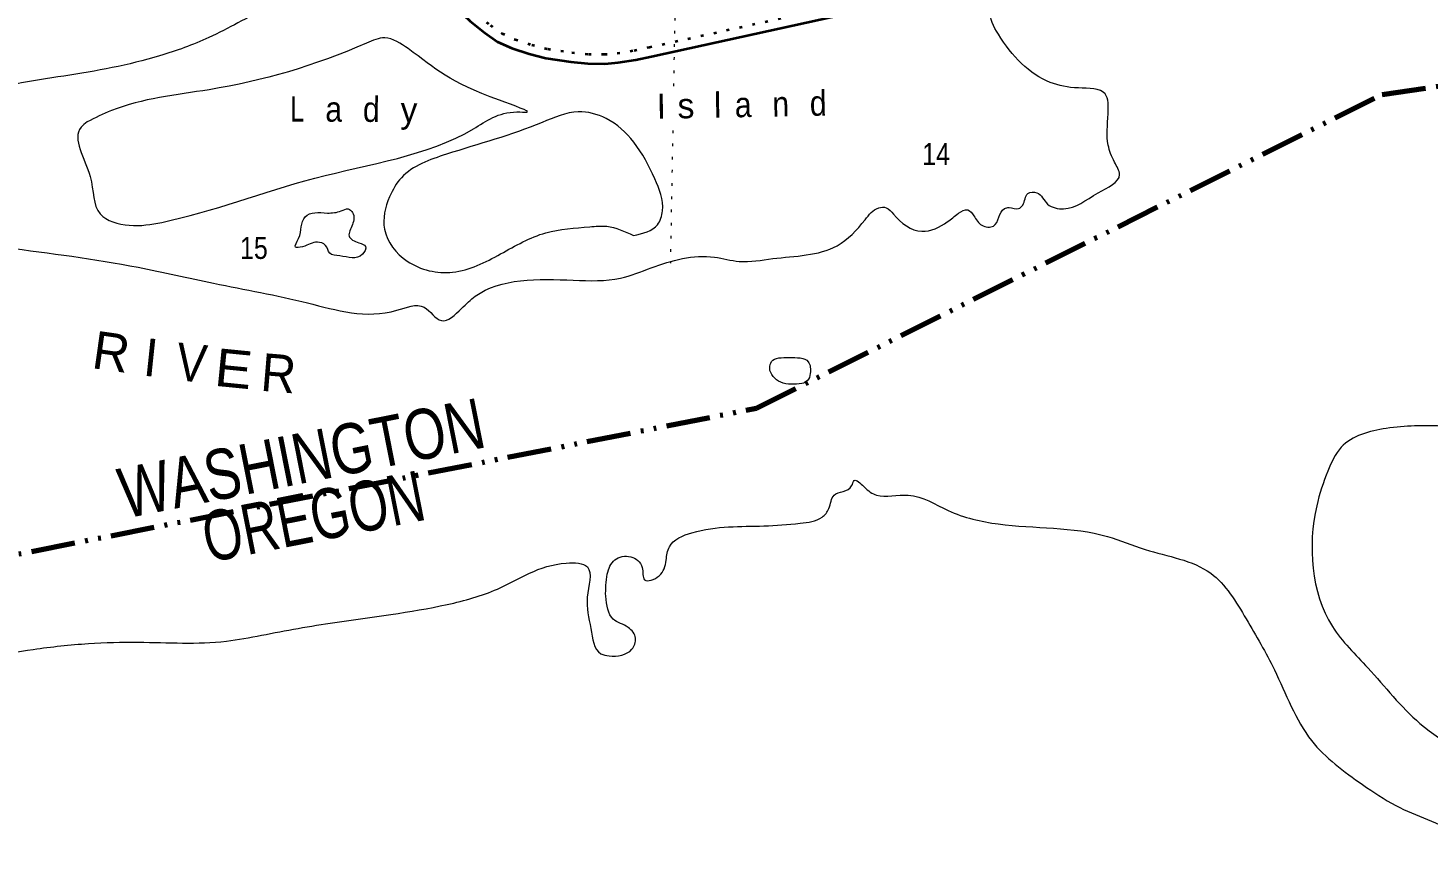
# Model space of a CAD drawing. Header units: feet. Extents: x -481249 to -254670, y -730376 to -544252.
# Drawn here: x -367377 to -356234, y -707787 to -701228 of the extents above; entities that cross this region are included whole.
import ezdxf

# ---------------------------------------------------------------- set-up
doc = ezdxf.new("R2010")
doc.units = ezdxf.units.FT
doc.header["$LTSCALE"] = 70
doc.linetypes.add('DASH_DOUBLE_DOT', pattern=[9.2, 5, -1.2, 0.3, -1.2, 0.3, -1.2])
doc.linetypes.add('DOTTED', pattern=[1.5, 0.3, -1.2])
for name, color, linetype, lineweight in [('10', 7, 'DASH_DOUBLE_DOT', 70), ('23', 7, 'Continuous', 70), ('39', 7, 'Continuous', 13), ('41', 7, 'Continuous', 13), ('42', 7, 'Continuous', 13), ('51', 7, 'DOTTED', 35), ('7', 7, 'DOTTED', 13)]:
    doc.layers.add(name, color=color, linetype=linetype, lineweight=lineweight)

msp = doc.modelspace()

# ---------------------------------------------------------------- linework, layer by layer
at = {"layer": '10'}
msp.add_lwpolyline([(-372848.32, -703857.9), (-372470.52, -704157.2), (-368611.23, -705644.13), (-361577.6, -704253.52), (-356599.73, -701756.21), (-353544.23, -701315.63), (-352512.66, -701703.34)], dxfattribs=at)
at = {"layer": '23', "lineweight": 35}
msp.add_lwpolyline([(-364920.6, -700162.34), (-363858.49, -701173.64), (-363741.23, -701266.58), (-363640.2, -701337.78), (-363525.75, -701389.54), (-363387.92, -701433.87), (-363254.89, -701468.38), (-363056.25, -701497.45), (-362920.04, -701510.91), (-362785.84, -701512.15), (-362678.6, -701502.16), (-362537.75, -701480.3), (-362415.51, -701453.92), (-358411.59, -700574.03), (-358242.05, -700527.97), (-358111.1, -700489.86), (-357913.13, -700426.58), (-356740.48, -700020.37), (-356620.46, -699984.77), (-356478.15, -699952.61), (-356313.02, -699920.49), (-356173.13, -699905.38)], dxfattribs=at)
at = {"layer": '39'}
for points in [[(-367555.22, -702975.24), (-368002.72, -702857.79), (-368536.76, -702515.79), (-369556.47, -701812.58), (-369911.38, -701521.8), (-369980.06, -701446.44), (-369953.24, -701400.81), (-369855.86, -701436.58), (-369651.17, -701512.3), (-369348.46, -701587.72), (-369137.91, -701671.56), (-368741.07, -701740.6), (-368051.49, -701770.64), (-367477.69, -701674.41), (-366707.25, -701543.52), (-366329.53, -701449.89), (-365938.89, -701304.37), (-365472.67, -701069.98), (-364739.85, -700804.15), (-364272.28, -700642.92), (-363937.74, -700579.61), (-363609.88, -700477.09), (-363225.77, -700361.52), (-363073.23, -700332.11), (-362438.47, -700295.06), (-362056.15, -700167.44), (-361701.57, -700025.3), (-361132.68, -699866.85), (-360722.28, -699847.94), (-360618.9, -699883.81), (-360389.63, -700040.13), (-360224.96, -700117.15), (-359998.56, -700548), (-359901.14, -700581.76), (-359743.85, -700510.34), (-359662.36, -700539.82), (-359648.24, -700646.29), (-359631.8, -700724.51), (-359648.11, -700901.65), (-359720.07, -701087.98), (-359653.41, -701277.54), (-359240.15, -701661.53), (-359016.89, -701705.51), (-358803.7, -701753.31), (-358780.47, -701910.05), (-358778.91, -702160.6), (-358729.29, -702295.75), (-358689.04, -702394.66), (-358859.64, -702540), (-359133.94, -702667.51), (-359261.28, -702629.21), (-359347.71, -702539.52), (-359417.84, -702546.32), (-359459.46, -702637.79), (-359491.95, -702665.28), (-359567.84, -702657.95), (-359603.97, -702665.33), (-359692.44, -702804.09), (-359784.36, -702798.48), (-359849.04, -702723.2), (-359896.21, -702676.28), (-359970.7, -702703.04), (-360059.93, -702771.64), (-360263.28, -702846.26), (-360488.91, -702710.05), (-360546.01, -702658.95), (-360606.04, -702659.91), (-360713.73, -702754.24), (-360937.42, -702960.79), (-361449.33, -703064.11), (-361715.75, -703085.52), (-361913.19, -703052.02), (-362416.78, -703137.45), (-362660.27, -703219.39), (-363036.61, -703234.89), (-363817.01, -703363.6), (-363926.77, -703461.9), (-364086.48, -703557.33), (-364224.62, -703450.7), (-364441.08, -703474.99), (-365152.16, -703416.51), (-365899.49, -703259.19), (-366501.35, -703132.46), (-367555.22, -702975.24)], [(-366905.99, -701974.98), (-366713.11, -701885.55), (-365936.24, -701719.29), (-364681.47, -701348.31), (-364536.71, -701306.74), (-364352.19, -701392.13), (-363625.36, -701803.63), (-363408.99, -701897.59), (-363486.98, -701896.23), (-363831.41, -702030.53), (-365094.57, -702423.41), (-366312.99, -702774.98), (-366571.45, -702798.54), (-366801.89, -702708.34), (-366882.62, -702410.31), (-366953.69, -702018.24), (-366905.99, -701974.98)], [(-362558.25, -702880.45), (-362366.69, -702793.6), (-362326.74, -702684.06), (-362388.23, -702428.45), (-362555.09, -702136.93), (-362775.79, -701948.7), (-362996.88, -701894.74), (-363284.43, -701979.93), (-364047.03, -702233.21), (-364404.39, -702419.39), (-364499.11, -702572.07), (-364539.68, -702829.91), (-364358.14, -703083.6), (-363997.65, -703172.05), (-363615.01, -703026.4), (-363255.97, -702858.28), (-362905.07, -702810.28), (-362770.98, -702806.6), (-362557.1, -702879.93)], [(-364993.48, -702701.75), (-365170.02, -702730.75), (-365203.44, -702810.34), (-365223.1, -702904.19), (-365248.3, -702971.9), (-365192.24, -702968.87), (-365073.58, -702932.85), (-365008.02, -702958.04), (-364975.12, -703020.75), (-364895.49, -703042.18), (-364715.23, -703029.28), (-364690.14, -702967.59), (-364743.63, -702938.6), (-364820.7, -702885.14), (-364795.07, -702793.4), (-364793.37, -702697.22), (-364828.87, -702668.54), (-364883.14, -702683.63), (-364993.48, -702701.75)], [(-361217.67, -704058.08), (-361385.51, -704047.14), (-361473.54, -703935.38), (-361458.62, -703883.52), (-361320.04, -703851.87), (-361166.6, -703884.6), (-361150.27, -703979.09), (-361173.26, -704034.8), (-361218.1, -704058.75)], [(-352556.11, -704822.83), (-353035.61, -704737.86), (-353703.16, -704706.19), (-354174.59, -704669.92), (-354395.37, -704485.7), (-354907.11, -704466.76), (-355041.94, -704512.52), (-355752.81, -704442.02), (-356340.08, -704395.71), (-356566.48, -704415.82), (-356925.19, -704565.9), (-357030.54, -704754.47), (-357119.46, -705031.51), (-356994.44, -705991.72), (-356712.23, -706321.32), (-356297.99, -706763.45), (-355637.66, -707089.62), (-355010.75, -707156.65), (-354750.24, -707243.36), (-354609.42, -707424.19), (-354455.8, -707673.39), (-354346.3, -707815.59), (-354069.58, -708229.28), (-353891.55, -708454.85), (-353675.4, -708787.31), (-353674.06, -708937.65), (-353704.06, -709163.61), (-353799.78, -709372.38), (-353985.62, -709587.61), (-354179.93, -709716.51), (-354384.17, -709841.22), (-354780.53, -710197.09), (-355096.67, -710766.8), (-355245.94, -711289.31), (-355206.84, -711566.57), (-355019.57, -712287.35), (-355027.9, -712531.73), (-354915.4, -712956.58), (-354642.69, -713257.96), (-354577.92, -713214.99), (-354546.58, -713139.37), (-354541.34, -713069.32), (-354469.6, -713084.6), (-354204.77, -713492.06), (-354149.53, -713761.59), (-354217.14, -713964.85), (-354199.34, -714089.42), (-353930.26, -714256.45), (-353689.51, -714216.55), (-353581.12, -714308.63), (-353386.84, -714520.45), (-353066.4, -714724.45), (-352835.49, -714900.84), (-352716.18, -715044.11)], [(-362779.1, -705750.68), (-362765.98, -705574.54), (-362705.97, -705461.34), (-362579.52, -705437.49), (-362488.99, -705521.24), (-362468.73, -705619.8), (-362354.18, -705589.73), (-362297.96, -705464.44), (-362272.04, -705356.66), (-362092.05, -705245.56), (-361519, -705191.4), (-361230.58, -705170.37), (-361055.68, -705121.3), (-361002.48, -705054.08), (-360960.57, -704946.58), (-360821.25, -704872.85), (-360800.5, -704831.12), (-360725.33, -704878.53), (-360622.52, -704946.46), (-360370.48, -704946.84), (-360052.59, -705068.62), (-359654.42, -705175.77), (-358786.04, -705275.07), (-358485.82, -705378.5), (-357963.1, -705567.99), (-357681.49, -705931.65), (-357456.62, -706336.41), (-357160.56, -706900.75), (-356754.69, -707250.55), (-356489.6, -707417.51), (-355989.47, -707640.67), (-355730.52, -707815.54), (-355428.05, -708017.22), (-355038.39, -708040.04), (-354739.36, -708097.36), (-354287.74, -708461.98), (-354034.59, -708851.2), (-354404.82, -709425.98), (-354755.69, -709810.7), (-354943.86, -709931.69), (-355221.94, -710385.81), (-355363.37, -710804.24), (-355478.58, -711323.34), (-355395.75, -711841.87), (-355145.67, -712517.65), (-355161.02, -712820.02), (-355096.9, -713039.6), (-354910.12, -713223.23), (-354390.51, -713589.04), (-354369.57, -713761.77), (-354414.97, -713953.38), (-354364.35, -714144.67), (-354199.32, -714313.89), (-353766.06, -714586), (-353401.95, -714808.8), (-353219.86, -714918.19), (-353005.98, -715040.17), (-352917.45, -715123.88), (-352860.24, -715168.97), (-352810.34, -715288.09), (-352723.47, -715383.65)], [(-384634.65, -705913.8), (-383690.91, -706116.06), (-382927.4, -706263.64), (-381808.37, -706441.46), (-380697.37, -706621.15), (-380111.38, -706739.58), (-379643.89, -706886.02), (-379185.31, -706970.16), (-378612.5, -707042.27), (-377891.31, -707094.91), (-377492.31, -707041.74), (-376866.47, -707056.64), (-376433.24, -707104.27), (-376233.24, -707105.75), (-375925.8, -707253.41), (-375674.15, -707388.06), (-375262.67, -707421.28), (-374850.2, -707398.4), (-374477.99, -707503.09), (-373886.79, -707553.47), (-373218.48, -707428.82), (-372077.04, -707132.03), (-371586.05, -707080.45), (-371000.64, -707006.47), (-370926.41, -706993.73), (-370705.08, -707033.66), (-370331.52, -707062.22), (-369710.46, -707233.37), (-369294.15, -707332.82), (-369082.16, -707222.27), (-368991.82, -707203.8), (-368763.99, -707215.78), (-368228.76, -707150.94), (-368185.74, -707093.57), (-368209.17, -707061.1), (-368371.43, -707074.3), (-368900.48, -707129.23), (-369062.21, -707112.38), (-369199.86, -707204.18), (-369322.55, -707242.13), (-369671.43, -707175.93), (-370043.35, -707055.21), (-370374.67, -707013.36), (-370670.23, -706986.17), (-370759.65, -706952.54), (-370845.64, -706951.05), (-370856.82, -706904.75), (-370723.14, -706810.88), (-370478.76, -706678.85), (-370303.12, -706587.71), (-370269.02, -706582.29), (-370151.06, -706698.58), (-370033.45, -706834.92), (-369961.89, -706860.21), (-369877.94, -706863.68), (-369791.52, -706841.13), (-369781.06, -706815.26), (-369803.89, -706748.72), (-369900.53, -706670.88), (-370107.04, -706585.11), (-370182.46, -706551.73), (-370149.4, -706492.18), (-369968.33, -706433.2), (-369740.24, -706316.91), (-369628.47, -706330.89), (-369566.01, -706305.92), (-369607.77, -706178.92), (-369559.54, -706053.5), (-369425.81, -706069.86), (-369057.78, -706184.49), (-368598.77, -706244.6), (-368085.2, -706273.58), (-367335.33, -706174.4), (-366896.44, -706127.93), (-366498.18, -706116.83), (-365797.93, -706108.98), (-365519.04, -706061.73), (-364935.14, -705959.66), (-364040.47, -705816.9), (-363640.23, -705693.6), (-363092.48, -705486.68), (-362925, -705517.66), (-362925.26, -705758.16), (-362897.69, -706009.17), (-362817.22, -706208.99), (-362751.51, -706226.17), (-362570.55, -706173.2), (-362540.99, -706085.53), (-362599.49, -706000.33), (-362718.34, -705934.13), (-362779.1, -705750.68)]]:
    msp.add_spline(points, degree=3, dxfattribs=at)
at = {"layer": '51'}
msp.add_lwpolyline([(-364868.75, -700108.15), (-363809.24, -701116.98), (-363696.3, -701206.49), (-363602.81, -701272.38), (-363498.73, -701319.45), (-363367.01, -701361.81), (-363240, -701394.76), (-363047.13, -701422.99), (-362916, -701435.94), (-362788.98, -701437.12), (-362687.84, -701427.7), (-362551.42, -701406.52), (-362431.47, -701380.64), (-358429.48, -700501.17), (-358262.36, -700455.77), (-358133, -700418.12), (-357936.82, -700355.42), (-356763.43, -699948.95), (-356639.41, -699912.16), (-356493.58, -699879.21), (-356324.23, -699846.26), (-356181.25, -699830.82)], dxfattribs=at)
at = {"layer": '7'}
msp.add_line((-362245.39, -702043.35), (-362264.12, -703101.23), dxfattribs=at)
msp.add_lwpolyline([(-362213.19, -700224.83), (-362216.49, -700411.17), (-362239.68, -701720.74)], dxfattribs=at)

# ---------------------------------------------------------------- texts
at = {"layer": '10'}
for s, width, p in [('WASHINGTON', 0.8, (-366606.99, -705133.96)), ('OREGON', 0.75, (-365941.61, -705485.04))]:
    msp.add_text(s, height=400, rotation=11.184, dxfattribs=dict(at, width=width)).set_placement(p)
at = {"layer": '41'}
for s, rotation, p in [('R', 351.993, (-366878.02, -703934.17)), ('I', 353.993, (-366469.18, -703994.27))]:
    msp.add_text(s, height=300.3, rotation=rotation, dxfattribs=at).set_placement(p)
for s, rotation, width, p in [('V', 354.344, 0.9, (-366209.44, -704029.78)), ('E', 354.344, 1.1, (-365901.32, -704074.77)), ('R', 355.344, 0.95, (-365531.84, -704114.71))]:
    msp.add_text(s, height=300.3, rotation=rotation, dxfattribs=dict(at, width=width)).set_placement(p)
at = {"layer": '42'}
for s, rotation, width, p in [('L', 359.797, 0.75, (-365290.47, -701972.51)), ('d', 359.387, 0.9, (-364711.92, -701974.56)), ('a', 1.101, 0.9, (-361749.69, -701939.01)), ('n', 1.101, 0.9, (-361451, -701933.27)), ('d', 1.438, 0.9, (-361152.3, -701927.53)), ('a', 359.797, 0.9, (-365010.66, -701973.5))]:
    msp.add_text(s, height=200.2, rotation=rotation, dxfattribs=dict(at, width=width)).set_placement(p)
for s, rotation, p in [('I', 1.101, (-362371.5, -701950.96)), ('l', 1.101, (-361915.98, -701942.19)), ('y', 359.102, (-364413.18, -701978.26)), ('s', 1.101, (-362205.22, -701947.77))]:
    msp.add_text(s, height=200.2, rotation=rotation, dxfattribs=at).set_placement(p)
at = {"layer": '7', "width": 0.85}
for s, p in [('14', (-360259.85, -702318.11)), ('15', (-365689.63, -703066.05))]:
    msp.add_text(s, height=175, dxfattribs=at).set_placement(p)

doc.saveas('drawing.dxf')
